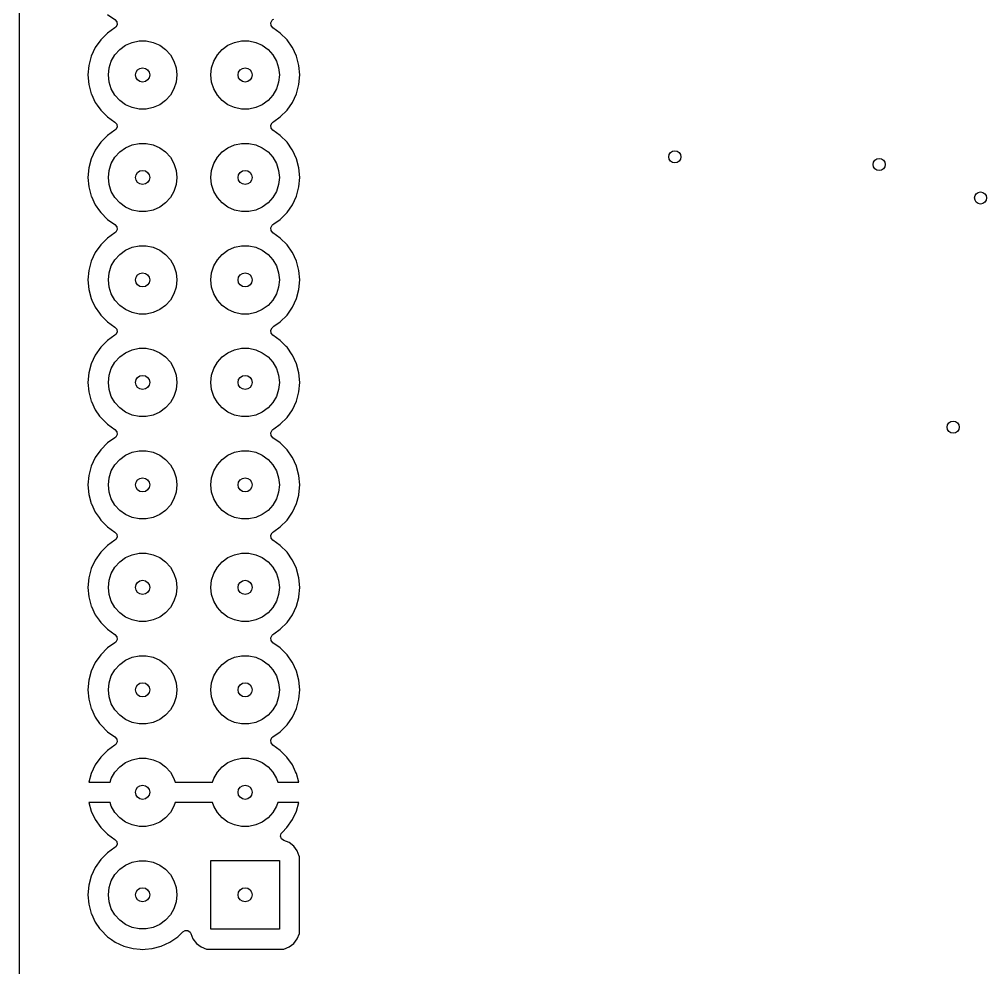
# Model space of a CAD drawing. Extents: x 0.03 to 1.97, y 0.03 to 3.58.
# Drawn here: x 0.03 to 0.974, y 0.879 to 1.804 of the extents above; entities that cross this region are included whole.
import ezdxf

# ---------------------------------------------------------------- set-up
doc = ezdxf.new("R2010")
doc.units = 0
doc.header["$MEASUREMENT"] = 0
doc.layers.add('BLACK', color=7, linetype='CONTINUOUS')

msp = doc.modelspace()

# ---------------------------------------------------------------- linework, layer by layer
at = {"layer": 'BLACK', "linetype": 'CONTINUOUS'}
for p, q in [((0.0297, 0.65), (0.0297, 2.45)), ((0.11569, 1.80911), (0.123, 1.804)), ((0.123, 1.804), (0.12472, 1.80185)), ((0.275, 1.80089), (0.27624, 1.80334)), ((0.27624, 1.80334), (0.277, 1.804)), ((0.277, 1.804), (0.27788, 1.80461)), ((0.123, 1.796), (0.11569, 1.79089)), ((0.12376, 1.79666), (0.123, 1.796)), ((0.125, 1.79911), (0.12376, 1.79666)), ((0.12472, 1.80185), (0.125, 1.79911)), ((0.27528, 1.79815), (0.275, 1.80089)), ((0.277, 1.796), (0.27528, 1.79815)), ((0.28431, 1.79089), (0.277, 1.796)), ((0.10911, 1.78431), (0.10378, 1.77669)), ((0.11569, 1.79089), (0.10911, 1.78431)), ((0.29089, 1.78431), (0.28431, 1.79089)), ((0.28431, 1.79089), (0.28431, 1.79089)), ((0.296, 1.777), (0.29089, 1.78431)), ((0.10378, 1.77669), (0.09985, 1.76825)), ((0.10378, 1.77669), (0.10378, 1.77669)), ((0.12293, 1.76967), (0.12761, 1.77487)), ((0.12761, 1.77487), (0.13327, 1.77898)), ((0.13327, 1.77898), (0.13966, 1.78183)), ((0.13966, 1.78183), (0.1465, 1.78328)), ((0.1465, 1.78328), (0.1535, 1.78328)), ((0.1535, 1.78328), (0.16034, 1.78183)), ((0.16034, 1.78183), (0.16673, 1.77898)), ((0.16673, 1.77898), (0.17239, 1.77487)), ((0.17239, 1.77487), (0.17707, 1.76967)), ((0.22293, 1.76967), (0.22761, 1.77487)), ((0.22761, 1.77487), (0.23327, 1.77898)), ((0.23327, 1.77898), (0.23966, 1.78183)), ((0.23966, 1.78183), (0.2465, 1.78328)), ((0.2465, 1.78328), (0.2535, 1.78328)), ((0.2535, 1.78328), (0.26034, 1.78183)), ((0.26034, 1.78183), (0.26673, 1.77898)), ((0.26673, 1.77898), (0.27239, 1.77487)), ((0.27239, 1.77487), (0.27707, 1.76967)), ((0.29622, 1.77669), (0.296, 1.777)), ((0.30015, 1.76825), (0.29622, 1.77669)), ((0.09985, 1.76825), (0.09744, 1.75927)), ((0.09985, 1.76825), (0.09985, 1.76825)), ((0.11943, 1.76361), (0.12293, 1.76967)), ((0.17707, 1.76967), (0.18057, 1.76361)), ((0.21943, 1.76361), (0.22293, 1.76967)), ((0.27707, 1.76967), (0.28057, 1.76361)), ((0.30256, 1.75927), (0.30015, 1.76825)), ((0.09744, 1.75927), (0.09663, 1.75)), ((0.09744, 1.75927), (0.09744, 1.75927)), ((0.11654, 1.75), (0.11727, 1.75696)), ((0.11727, 1.75696), (0.11943, 1.76361)), ((0.18057, 1.76361), (0.18273, 1.75696)), ((0.18273, 1.75696), (0.18346, 1.75)), ((0.21654, 1.75), (0.21727, 1.75696)), ((0.21727, 1.75696), (0.21943, 1.76361)), ((0.28057, 1.76361), (0.28273, 1.75696)), ((0.28273, 1.75696), (0.28346, 1.75)), ((0.30337, 1.75), (0.30256, 1.75927)), ((0.09663, 1.75), (0.09663, 1.75)), ((0.09663, 1.75), (0.09744, 1.74073)), ((0.11727, 1.74304), (0.11654, 1.75)), ((0.18346, 1.75), (0.18273, 1.74304)), ((0.21727, 1.74304), (0.21654, 1.75)), ((0.28346, 1.75), (0.28273, 1.74304)), ((0.30256, 1.74073), (0.30337, 1.75)), ((0.09744, 1.74073), (0.09744, 1.74073)), ((0.09744, 1.74073), (0.09985, 1.73175)), ((0.11943, 1.73639), (0.11727, 1.74304)), ((0.18273, 1.74304), (0.18057, 1.73639)), ((0.21943, 1.73639), (0.21727, 1.74304)), ((0.28273, 1.74304), (0.28057, 1.73639)), ((0.30015, 1.73175), (0.30256, 1.74073)), ((0.09985, 1.73175), (0.09985, 1.73175)), ((0.09985, 1.73175), (0.09985, 1.73175)), ((0.09985, 1.73175), (0.1, 1.73142)), ((0.1, 1.73142), (0.10378, 1.72331)), ((0.12293, 1.73033), (0.11943, 1.73639)), ((0.12761, 1.72513), (0.12293, 1.73033)), ((0.17707, 1.73033), (0.17239, 1.72513)), ((0.18057, 1.73639), (0.17707, 1.73033)), ((0.22293, 1.73033), (0.21943, 1.73639)), ((0.22761, 1.72513), (0.22293, 1.73033)), ((0.27707, 1.73033), (0.27239, 1.72513)), ((0.28057, 1.73639), (0.27707, 1.73033)), ((0.29622, 1.72331), (0.30015, 1.73175)), ((0.10378, 1.72331), (0.10378, 1.72331)), ((0.10378, 1.72331), (0.10569, 1.72058)), ((0.10569, 1.72058), (0.10911, 1.71569)), ((0.13327, 1.72102), (0.12761, 1.72513)), ((0.13966, 1.71817), (0.13327, 1.72102)), ((0.1465, 1.71672), (0.13966, 1.71817)), ((0.16034, 1.71817), (0.1535, 1.71672)), ((0.16673, 1.72102), (0.16034, 1.71817)), ((0.17239, 1.72513), (0.16673, 1.72102)), ((0.23327, 1.72102), (0.22761, 1.72513)), ((0.23966, 1.71817), (0.23327, 1.72102)), ((0.2465, 1.71672), (0.23966, 1.71817)), ((0.26034, 1.71817), (0.2535, 1.71672)), ((0.26673, 1.72102), (0.26034, 1.71817)), ((0.27239, 1.72513), (0.26673, 1.72102)), ((0.29089, 1.71569), (0.29622, 1.72331)), ((0.10911, 1.71569), (0.10911, 1.71569)), ((0.10911, 1.71569), (0.11569, 1.70911)), ((0.11569, 1.70911), (0.11569, 1.70911)), ((0.11569, 1.70911), (0.123, 1.704)), ((0.1535, 1.71672), (0.1465, 1.71672)), ((0.2535, 1.71672), (0.2465, 1.71672)), ((0.27788, 1.70461), (0.28431, 1.70911)), ((0.28431, 1.70911), (0.29089, 1.71569)), ((0.123, 1.704), (0.12472, 1.70185)), ((0.125, 1.69911), (0.12376, 1.69666)), ((0.12472, 1.70185), (0.125, 1.69911)), ((0.275, 1.70089), (0.27624, 1.70334)), ((0.27528, 1.69815), (0.275, 1.70089)), ((0.27624, 1.70334), (0.277, 1.704)), ((0.277, 1.704), (0.27788, 1.70461)), ((0.11569, 1.69089), (0.10911, 1.68431)), ((0.123, 1.696), (0.11569, 1.69089)), ((0.12376, 1.69666), (0.123, 1.696)), ((0.277, 1.696), (0.27528, 1.69815)), ((0.28431, 1.69089), (0.277, 1.696)), ((0.29089, 1.68431), (0.28431, 1.69089)), ((0.28431, 1.69089), (0.28431, 1.69089)), ((0.10911, 1.68431), (0.10378, 1.67669)), ((0.13327, 1.67898), (0.13966, 1.68183)), ((0.13966, 1.68183), (0.1465, 1.68328)), ((0.1465, 1.68328), (0.1535, 1.68328)), ((0.1535, 1.68328), (0.16034, 1.68183)), ((0.16034, 1.68183), (0.16673, 1.67898)), ((0.23327, 1.67898), (0.23966, 1.68183)), ((0.23966, 1.68183), (0.2465, 1.68328)), ((0.2465, 1.68328), (0.2535, 1.68328)), ((0.2535, 1.68328), (0.26034, 1.68183)), ((0.26034, 1.68183), (0.26673, 1.67898)), ((0.296, 1.677), (0.29089, 1.68431)), ((0.10378, 1.67669), (0.09985, 1.66825)), ((0.10378, 1.67669), (0.10378, 1.67669)), ((0.12293, 1.66967), (0.12761, 1.67487)), ((0.12761, 1.67487), (0.13327, 1.67898)), ((0.16673, 1.67898), (0.17239, 1.67487)), ((0.17239, 1.67487), (0.17707, 1.66967)), ((0.22293, 1.66967), (0.22761, 1.67487)), ((0.22761, 1.67487), (0.23327, 1.67898)), ((0.26673, 1.67898), (0.27239, 1.67487)), ((0.27239, 1.67487), (0.27707, 1.66967)), ((0.29622, 1.67669), (0.296, 1.677)), ((0.30015, 1.66825), (0.29622, 1.67669)), ((0.09985, 1.66825), (0.09744, 1.65927)), ((0.09985, 1.66825), (0.09985, 1.66825)), ((0.11727, 1.65696), (0.11943, 1.66361)), ((0.11943, 1.66361), (0.12293, 1.66967)), ((0.17707, 1.66967), (0.18057, 1.66361)), ((0.18057, 1.66361), (0.18273, 1.65696)), ((0.21727, 1.65696), (0.21943, 1.66361)), ((0.21943, 1.66361), (0.22293, 1.66967)), ((0.27707, 1.66967), (0.28057, 1.66361)), ((0.28057, 1.66361), (0.28273, 1.65696)), ((0.30256, 1.65927), (0.30015, 1.66825)), ((0.09744, 1.65927), (0.09663, 1.65)), ((0.09744, 1.65927), (0.09744, 1.65927)), ((0.11654, 1.65), (0.11727, 1.65696)), ((0.18273, 1.65696), (0.18346, 1.65)), ((0.21654, 1.65), (0.21727, 1.65696)), ((0.28273, 1.65696), (0.28346, 1.65)), ((0.30337, 1.65), (0.30256, 1.65927)), ((0.09663, 1.65), (0.09663, 1.65)), ((0.09663, 1.65), (0.09744, 1.64073)), ((0.11727, 1.64304), (0.11654, 1.65)), ((0.11943, 1.63639), (0.11727, 1.64304)), ((0.18273, 1.64304), (0.18057, 1.63639)), ((0.18346, 1.65), (0.18273, 1.64304)), ((0.21727, 1.64304), (0.21654, 1.65)), ((0.21943, 1.63639), (0.21727, 1.64304)), ((0.28273, 1.64304), (0.28057, 1.63639)), ((0.28346, 1.65), (0.28273, 1.64304)), ((0.30256, 1.64073), (0.30337, 1.65)), ((0.09744, 1.64073), (0.09744, 1.64073)), ((0.09744, 1.64073), (0.09985, 1.63175)), ((0.12293, 1.63033), (0.11943, 1.63639)), ((0.18057, 1.63639), (0.17707, 1.63033)), ((0.22293, 1.63033), (0.21943, 1.63639)), ((0.28057, 1.63639), (0.27707, 1.63033)), ((0.30015, 1.63175), (0.30256, 1.64073)), ((0.09985, 1.63175), (0.09985, 1.63175)), ((0.09985, 1.63175), (0.09985, 1.63175)), ((0.09985, 1.63175), (0.1, 1.63142)), ((0.1, 1.63142), (0.10378, 1.62331)), ((0.12761, 1.62513), (0.12293, 1.63033)), ((0.13327, 1.62102), (0.12761, 1.62513)), ((0.17239, 1.62513), (0.16673, 1.62102)), ((0.17707, 1.63033), (0.17239, 1.62513)), ((0.22761, 1.62513), (0.22293, 1.63033)), ((0.23327, 1.62102), (0.22761, 1.62513)), ((0.27239, 1.62513), (0.26673, 1.62102)), ((0.27707, 1.63033), (0.27239, 1.62513)), ((0.29622, 1.62331), (0.30015, 1.63175)), ((0.10378, 1.62331), (0.10378, 1.62331)), ((0.10378, 1.62331), (0.10783, 1.61753)), ((0.10783, 1.61753), (0.10911, 1.61569)), ((0.10911, 1.61569), (0.10911, 1.61569)), ((0.10911, 1.61569), (0.11569, 1.60911)), ((0.13966, 1.61817), (0.13327, 1.62102)), ((0.1465, 1.61672), (0.13966, 1.61817)), ((0.1535, 1.61672), (0.1465, 1.61672)), ((0.16034, 1.61817), (0.1535, 1.61672)), ((0.16673, 1.62102), (0.16034, 1.61817)), ((0.23966, 1.61817), (0.23327, 1.62102)), ((0.2465, 1.61672), (0.23966, 1.61817)), ((0.2535, 1.61672), (0.2465, 1.61672)), ((0.26034, 1.61817), (0.2535, 1.61672)), ((0.26673, 1.62102), (0.26034, 1.61817)), ((0.28431, 1.60911), (0.29089, 1.61569)), ((0.29089, 1.61569), (0.29622, 1.62331)), ((0.11569, 1.60911), (0.11569, 1.60911)), ((0.11569, 1.60911), (0.123, 1.604)), ((0.277, 1.604), (0.27788, 1.60461)), ((0.27788, 1.60461), (0.28431, 1.60911)), ((0.123, 1.596), (0.11569, 1.59089)), ((0.123, 1.604), (0.12472, 1.60185)), ((0.12376, 1.59666), (0.123, 1.596)), ((0.125, 1.59911), (0.12376, 1.59666)), ((0.12472, 1.60185), (0.125, 1.59911)), ((0.275, 1.60089), (0.27624, 1.60334)), ((0.27528, 1.59815), (0.275, 1.60089)), ((0.277, 1.596), (0.27528, 1.59815)), ((0.27624, 1.60334), (0.277, 1.604)), ((0.28431, 1.59089), (0.277, 1.596)), ((0.11569, 1.59089), (0.10911, 1.58431)), ((0.29089, 1.58431), (0.28431, 1.59089)), ((0.28431, 1.59089), (0.28431, 1.59089)), ((0.10378, 1.57669), (0.09985, 1.56825)), ((0.10911, 1.58431), (0.10378, 1.57669)), ((0.10378, 1.57669), (0.10378, 1.57669)), ((0.12761, 1.57487), (0.13327, 1.57898)), ((0.13327, 1.57898), (0.13966, 1.58183)), ((0.13966, 1.58183), (0.1465, 1.58328)), ((0.1465, 1.58328), (0.1535, 1.58328)), ((0.1535, 1.58328), (0.16034, 1.58183)), ((0.16034, 1.58183), (0.16673, 1.57898)), ((0.16673, 1.57898), (0.17239, 1.57487)), ((0.22761, 1.57487), (0.23327, 1.57898)), ((0.23327, 1.57898), (0.23966, 1.58183)), ((0.23966, 1.58183), (0.2465, 1.58328)), ((0.2465, 1.58328), (0.2535, 1.58328)), ((0.2535, 1.58328), (0.26034, 1.58183)), ((0.26034, 1.58183), (0.26673, 1.57898)), ((0.26673, 1.57898), (0.27239, 1.57487)), ((0.296, 1.577), (0.29089, 1.58431)), ((0.29622, 1.57669), (0.296, 1.577)), ((0.30015, 1.56825), (0.29622, 1.57669)), ((0.09985, 1.56825), (0.09744, 1.55927)), ((0.09985, 1.56825), (0.09985, 1.56825)), ((0.11943, 1.56361), (0.12293, 1.56967)), ((0.12293, 1.56967), (0.12761, 1.57487)), ((0.17239, 1.57487), (0.17707, 1.56967)), ((0.17707, 1.56967), (0.18057, 1.56361)), ((0.21943, 1.56361), (0.22293, 1.56967)), ((0.22293, 1.56967), (0.22761, 1.57487)), ((0.27239, 1.57487), (0.27707, 1.56967)), ((0.27707, 1.56967), (0.28057, 1.56361)), ((0.30256, 1.55927), (0.30015, 1.56825)), ((0.09744, 1.55927), (0.09663, 1.55)), ((0.09744, 1.55927), (0.09744, 1.55927)), ((0.11727, 1.55696), (0.11943, 1.56361)), ((0.18057, 1.56361), (0.18273, 1.55696)), ((0.21727, 1.55696), (0.21943, 1.56361)), ((0.28057, 1.56361), (0.28273, 1.55696)), ((0.30337, 1.55), (0.30256, 1.55927)), ((0.09663, 1.55), (0.09663, 1.55)), ((0.09663, 1.55), (0.09744, 1.54073)), ((0.11654, 1.55), (0.11727, 1.55696)), ((0.11727, 1.54304), (0.11654, 1.55)), ((0.18273, 1.55696), (0.18346, 1.55)), ((0.18346, 1.55), (0.18273, 1.54304)), ((0.21654, 1.55), (0.21727, 1.55696)), ((0.21727, 1.54304), (0.21654, 1.55)), ((0.28273, 1.55696), (0.28346, 1.55)), ((0.28346, 1.55), (0.28273, 1.54304)), ((0.30256, 1.54073), (0.30337, 1.55)), ((0.09744, 1.54073), (0.09744, 1.54073)), ((0.09744, 1.54073), (0.09985, 1.53175)), ((0.11943, 1.53639), (0.11727, 1.54304)), ((0.18273, 1.54304), (0.18057, 1.53639)), ((0.21943, 1.53639), (0.21727, 1.54304)), ((0.28273, 1.54304), (0.28057, 1.53639)), ((0.30015, 1.53175), (0.30256, 1.54073)), ((0.09985, 1.53175), (0.09985, 1.53175)), ((0.09985, 1.53175), (0.09985, 1.53175)), ((0.09985, 1.53175), (0.10058, 1.53016)), ((0.10058, 1.53016), (0.10378, 1.52331)), ((0.12293, 1.53033), (0.11943, 1.53639)), ((0.12761, 1.52513), (0.12293, 1.53033)), ((0.17707, 1.53033), (0.17239, 1.52513)), ((0.18057, 1.53639), (0.17707, 1.53033)), ((0.22293, 1.53033), (0.21943, 1.53639)), ((0.22761, 1.52513), (0.22293, 1.53033)), ((0.27707, 1.53033), (0.27239, 1.52513)), ((0.28057, 1.53639), (0.27707, 1.53033)), ((0.29622, 1.52331), (0.30015, 1.53175)), ((0.10378, 1.52331), (0.10378, 1.52331)), ((0.10378, 1.52331), (0.10789, 1.51744)), ((0.13327, 1.52102), (0.12761, 1.52513)), ((0.13966, 1.51817), (0.13327, 1.52102)), ((0.16673, 1.52102), (0.16034, 1.51817)), ((0.17239, 1.52513), (0.16673, 1.52102)), ((0.23327, 1.52102), (0.22761, 1.52513)), ((0.23966, 1.51817), (0.23327, 1.52102)), ((0.26673, 1.52102), (0.26034, 1.51817)), ((0.27239, 1.52513), (0.26673, 1.52102)), ((0.29089, 1.51569), (0.29622, 1.52331)), ((0.10789, 1.51744), (0.10911, 1.51569)), ((0.10911, 1.51569), (0.10911, 1.51569)), ((0.10911, 1.51569), (0.11569, 1.50911)), ((0.1465, 1.51672), (0.13966, 1.51817)), ((0.1535, 1.51672), (0.1465, 1.51672)), ((0.16034, 1.51817), (0.1535, 1.51672)), ((0.2465, 1.51672), (0.23966, 1.51817)), ((0.2535, 1.51672), (0.2465, 1.51672)), ((0.26034, 1.51817), (0.2535, 1.51672)), ((0.28431, 1.50911), (0.29089, 1.51569)), ((0.11569, 1.50911), (0.11569, 1.50911)), ((0.11569, 1.50911), (0.123, 1.504)), ((0.123, 1.504), (0.12472, 1.50185)), ((0.12472, 1.50185), (0.125, 1.49911)), ((0.275, 1.50089), (0.27624, 1.50334)), ((0.27528, 1.49815), (0.275, 1.50089)), ((0.27624, 1.50334), (0.277, 1.504)), ((0.277, 1.504), (0.27811, 1.50477)), ((0.27811, 1.50477), (0.28431, 1.50911)), ((0.123, 1.496), (0.11569, 1.49089)), ((0.12376, 1.49666), (0.123, 1.496)), ((0.125, 1.49911), (0.12376, 1.49666)), ((0.277, 1.496), (0.27528, 1.49815)), ((0.28431, 1.49089), (0.277, 1.496)), ((0.10911, 1.48431), (0.10378, 1.47669)), ((0.11569, 1.49089), (0.10911, 1.48431)), ((0.13966, 1.48183), (0.1465, 1.48328)), ((0.1465, 1.48328), (0.1535, 1.48328)), ((0.1535, 1.48328), (0.16034, 1.48183)), ((0.23966, 1.48183), (0.2465, 1.48328)), ((0.2465, 1.48328), (0.2535, 1.48328)), ((0.2535, 1.48328), (0.26034, 1.48183)), ((0.29019, 1.485), (0.28431, 1.49089)), ((0.28431, 1.49089), (0.28431, 1.49089)), ((0.29089, 1.48431), (0.29019, 1.485)), ((0.296, 1.477), (0.29089, 1.48431)), ((0.10378, 1.47669), (0.09985, 1.46825)), ((0.10378, 1.47669), (0.10378, 1.47669)), ((0.12293, 1.46967), (0.12761, 1.47487)), ((0.12761, 1.47487), (0.13327, 1.47898)), ((0.13327, 1.47898), (0.13966, 1.48183)), ((0.16034, 1.48183), (0.16673, 1.47898)), ((0.16673, 1.47898), (0.17239, 1.47487)), ((0.17239, 1.47487), (0.17707, 1.46967)), ((0.22293, 1.46967), (0.22761, 1.47487)), ((0.22761, 1.47487), (0.23327, 1.47898)), ((0.23327, 1.47898), (0.23966, 1.48183)), ((0.26034, 1.48183), (0.26673, 1.47898)), ((0.26673, 1.47898), (0.27239, 1.47487)), ((0.27239, 1.47487), (0.27707, 1.46967)), ((0.29622, 1.47669), (0.296, 1.477)), ((0.30015, 1.46825), (0.29622, 1.47669)), ((0.09985, 1.46825), (0.09744, 1.45927)), ((0.09985, 1.46825), (0.09985, 1.46825)), ((0.11727, 1.45696), (0.11943, 1.46361)), ((0.11943, 1.46361), (0.12293, 1.46967)), ((0.17707, 1.46967), (0.18057, 1.46361)), ((0.18057, 1.46361), (0.18273, 1.45696)), ((0.21727, 1.45696), (0.21943, 1.46361)), ((0.21943, 1.46361), (0.22293, 1.46967)), ((0.27707, 1.46967), (0.28057, 1.46361)), ((0.28057, 1.46361), (0.28273, 1.45696)), ((0.30256, 1.45927), (0.30015, 1.46825)), ((0.09744, 1.45927), (0.09663, 1.45)), ((0.09744, 1.45927), (0.09744, 1.45927)), ((0.11654, 1.45), (0.11727, 1.45696)), ((0.18273, 1.45696), (0.18346, 1.45)), ((0.21654, 1.45), (0.21727, 1.45696)), ((0.28273, 1.45696), (0.28346, 1.45)), ((0.30337, 1.45), (0.30256, 1.45927)), ((0.09663, 1.45), (0.09663, 1.45)), ((0.09663, 1.45), (0.09744, 1.44073)), ((0.11727, 1.44304), (0.11654, 1.45)), ((0.18346, 1.45), (0.18273, 1.44304)), ((0.21727, 1.44304), (0.21654, 1.45)), ((0.28346, 1.45), (0.28273, 1.44304)), ((0.30256, 1.44073), (0.30337, 1.45)), ((0.09744, 1.44073), (0.09744, 1.44073)), ((0.09744, 1.44073), (0.09985, 1.43175)), ((0.11943, 1.43639), (0.11727, 1.44304)), ((0.12293, 1.43033), (0.11943, 1.43639)), ((0.18057, 1.43639), (0.17707, 1.43033)), ((0.18273, 1.44304), (0.18057, 1.43639)), ((0.21943, 1.43639), (0.21727, 1.44304)), ((0.22293, 1.43033), (0.21943, 1.43639)), ((0.28057, 1.43639), (0.27707, 1.43033)), ((0.28273, 1.44304), (0.28057, 1.43639)), ((0.30015, 1.43175), (0.30256, 1.44073)), ((0.09985, 1.43175), (0.09985, 1.43175)), ((0.09985, 1.43175), (0.09985, 1.43175)), ((0.09985, 1.43175), (0.1, 1.43142)), ((0.1, 1.43142), (0.10378, 1.42331)), ((0.12761, 1.42513), (0.12293, 1.43033)), ((0.17707, 1.43033), (0.17239, 1.42513)), ((0.22761, 1.42513), (0.22293, 1.43033)), ((0.27707, 1.43033), (0.27239, 1.42513)), ((0.29622, 1.42331), (0.30015, 1.43175)), ((0.10378, 1.42331), (0.10378, 1.42331)), ((0.10378, 1.42331), (0.10804, 1.41722)), ((0.10804, 1.41722), (0.10911, 1.41569)), ((0.13327, 1.42102), (0.12761, 1.42513)), ((0.13966, 1.41817), (0.13327, 1.42102)), ((0.1465, 1.41672), (0.13966, 1.41817)), ((0.1535, 1.41672), (0.1465, 1.41672)), ((0.16034, 1.41817), (0.1535, 1.41672)), ((0.16673, 1.42102), (0.16034, 1.41817)), ((0.17239, 1.42513), (0.16673, 1.42102)), ((0.23327, 1.42102), (0.22761, 1.42513)), ((0.23966, 1.41817), (0.23327, 1.42102)), ((0.2465, 1.41672), (0.23966, 1.41817)), ((0.2535, 1.41672), (0.2465, 1.41672)), ((0.26034, 1.41817), (0.2535, 1.41672)), ((0.26673, 1.42102), (0.26034, 1.41817)), ((0.27239, 1.42513), (0.26673, 1.42102)), ((0.29089, 1.41569), (0.29622, 1.42331)), ((0.10911, 1.41569), (0.10911, 1.41569)), ((0.10911, 1.41569), (0.11569, 1.40911)), ((0.11569, 1.40911), (0.11569, 1.40911)), ((0.11569, 1.40911), (0.123, 1.404)), ((0.27788, 1.40461), (0.28431, 1.40911)), ((0.28431, 1.40911), (0.29089, 1.41569)), ((0.123, 1.404), (0.12472, 1.40185)), ((0.125, 1.39911), (0.12376, 1.39666)), ((0.12472, 1.40185), (0.125, 1.39911)), ((0.275, 1.40089), (0.27624, 1.40334)), ((0.27528, 1.39815), (0.275, 1.40089)), ((0.277, 1.396), (0.27528, 1.39815)), ((0.27624, 1.40334), (0.277, 1.404)), ((0.277, 1.404), (0.27788, 1.40461)), ((0.11569, 1.39089), (0.10911, 1.38431)), ((0.123, 1.396), (0.11569, 1.39089)), ((0.12376, 1.39666), (0.123, 1.396)), ((0.28431, 1.39089), (0.277, 1.396)), ((0.29089, 1.38431), (0.28431, 1.39089)), ((0.28431, 1.39089), (0.28431, 1.39089)), ((0.10911, 1.38431), (0.10378, 1.37669)), ((0.12761, 1.37487), (0.13327, 1.37898)), ((0.13327, 1.37898), (0.13966, 1.38183)), ((0.13966, 1.38183), (0.1465, 1.38328)), ((0.1465, 1.38328), (0.1535, 1.38328)), ((0.1535, 1.38328), (0.16034, 1.38183)), ((0.16034, 1.38183), (0.16673, 1.37898)), ((0.16673, 1.37898), (0.17239, 1.37487)), ((0.22761, 1.37487), (0.23327, 1.37898)), ((0.23327, 1.37898), (0.23966, 1.38183)), ((0.23966, 1.38183), (0.2465, 1.38328)), ((0.2465, 1.38328), (0.2535, 1.38328)), ((0.2535, 1.38328), (0.26034, 1.38183)), ((0.26034, 1.38183), (0.26673, 1.37898)), ((0.26673, 1.37898), (0.27239, 1.37487)), ((0.296, 1.377), (0.29089, 1.38431)), ((0.10378, 1.37669), (0.09985, 1.36825)), ((0.10378, 1.37669), (0.10378, 1.37669)), ((0.11943, 1.36361), (0.12293, 1.36967)), ((0.12293, 1.36967), (0.12761, 1.37487)), ((0.17239, 1.37487), (0.17707, 1.36967)), ((0.17707, 1.36967), (0.18057, 1.36361)), ((0.21943, 1.36361), (0.22293, 1.36967)), ((0.22293, 1.36967), (0.22761, 1.37487)), ((0.27239, 1.37487), (0.27707, 1.36967)), ((0.27707, 1.36967), (0.28057, 1.36361)), ((0.29622, 1.37669), (0.296, 1.377)), ((0.30015, 1.36825), (0.29622, 1.37669)), ((0.09744, 1.35927), (0.09663, 1.35)), ((0.09985, 1.36825), (0.09744, 1.35927)), ((0.09744, 1.35927), (0.09744, 1.35927)), ((0.09985, 1.36825), (0.09985, 1.36825)), ((0.11727, 1.35696), (0.11943, 1.36361)), ((0.18057, 1.36361), (0.18273, 1.35696)), ((0.21727, 1.35696), (0.21943, 1.36361)), ((0.28057, 1.36361), (0.28273, 1.35696)), ((0.30023, 1.36799), (0.30015, 1.36825)), ((0.30015, 1.36825), (0.30015, 1.36825)), ((0.30015, 1.36825), (0.30015, 1.36825)), ((0.30256, 1.35927), (0.30023, 1.36799)), ((0.30337, 1.35), (0.30256, 1.35927)), ((0.09663, 1.35), (0.09663, 1.35)), ((0.09663, 1.35), (0.09744, 1.34073)), ((0.11654, 1.35), (0.11727, 1.35696)), ((0.11727, 1.34304), (0.11654, 1.35)), ((0.18273, 1.35696), (0.18346, 1.35)), ((0.18346, 1.35), (0.18273, 1.34304)), ((0.21654, 1.35), (0.21727, 1.35696)), ((0.21727, 1.34304), (0.21654, 1.35)), ((0.28273, 1.35696), (0.28346, 1.35)), ((0.28346, 1.35), (0.28273, 1.34304)), ((0.30256, 1.34073), (0.30337, 1.35)), ((0.09744, 1.34073), (0.09744, 1.34073)), ((0.09744, 1.34073), (0.09985, 1.33175)), ((0.11943, 1.33639), (0.11727, 1.34304)), ((0.18273, 1.34304), (0.18057, 1.33639)), ((0.21943, 1.33639), (0.21727, 1.34304)), ((0.28273, 1.34304), (0.28057, 1.33639)), ((0.30237, 1.34), (0.30256, 1.34073)), ((0.09985, 1.33175), (0.09985, 1.33175)), ((0.09985, 1.33175), (0.09985, 1.33175)), ((0.09985, 1.33175), (0.1, 1.33142)), ((0.1, 1.33142), (0.10378, 1.32331)), ((0.12293, 1.33033), (0.11943, 1.33639)), ((0.18057, 1.33639), (0.17707, 1.33033)), ((0.22293, 1.33033), (0.21943, 1.33639)), ((0.28057, 1.33639), (0.27707, 1.33033)), ((0.29622, 1.32331), (0.30015, 1.33175)), ((0.30015, 1.33175), (0.30237, 1.34)), ((0.10378, 1.32331), (0.10378, 1.32331)), ((0.10378, 1.32331), (0.10749, 1.31801)), ((0.12761, 1.32513), (0.12293, 1.33033)), ((0.13327, 1.32102), (0.12761, 1.32513)), ((0.17239, 1.32513), (0.16673, 1.32102)), ((0.17707, 1.33033), (0.17239, 1.32513)), ((0.22761, 1.32513), (0.22293, 1.33033)), ((0.23327, 1.32102), (0.22761, 1.32513)), ((0.27239, 1.32513), (0.26673, 1.32102)), ((0.27707, 1.33033), (0.27239, 1.32513)), ((0.29089, 1.31569), (0.29622, 1.32331)), ((0.10749, 1.31801), (0.10911, 1.31569)), ((0.10911, 1.31569), (0.10911, 1.31569)), ((0.10911, 1.31569), (0.11569, 1.30911)), ((0.13966, 1.31817), (0.13327, 1.32102)), ((0.1465, 1.31672), (0.13966, 1.31817)), ((0.1535, 1.31672), (0.1465, 1.31672)), ((0.16034, 1.31817), (0.1535, 1.31672)), ((0.16673, 1.32102), (0.16034, 1.31817)), ((0.23966, 1.31817), (0.23327, 1.32102)), ((0.2465, 1.31672), (0.23966, 1.31817)), ((0.2535, 1.31672), (0.2465, 1.31672)), ((0.26034, 1.31817), (0.2535, 1.31672)), ((0.26673, 1.32102), (0.26034, 1.31817)), ((0.28431, 1.30911), (0.29089, 1.31569)), ((0.11569, 1.30911), (0.11569, 1.30911)), ((0.11569, 1.30911), (0.123, 1.304)), ((0.123, 1.304), (0.12472, 1.30185)), ((0.275, 1.30089), (0.27624, 1.30334)), ((0.27624, 1.30334), (0.277, 1.304)), ((0.277, 1.304), (0.27788, 1.30461)), ((0.27788, 1.30461), (0.28431, 1.30911)), ((0.123, 1.296), (0.11569, 1.29089)), ((0.12376, 1.29666), (0.123, 1.296)), ((0.125, 1.29911), (0.12376, 1.29666)), ((0.12472, 1.30185), (0.125, 1.29911)), ((0.27528, 1.29815), (0.275, 1.30089)), ((0.277, 1.296), (0.27528, 1.29815)), ((0.28431, 1.29089), (0.277, 1.296)), ((0.10911, 1.28431), (0.10378, 1.27669)), ((0.11569, 1.29089), (0.10911, 1.28431)), ((0.29089, 1.28431), (0.28431, 1.29089)), ((0.28431, 1.29089), (0.28431, 1.29089)), ((0.296, 1.277), (0.29089, 1.28431)), ((0.10378, 1.27669), (0.09985, 1.26825)), ((0.10378, 1.27669), (0.10378, 1.27669)), ((0.12293, 1.26967), (0.12761, 1.27487)), ((0.12761, 1.27487), (0.13327, 1.27898)), ((0.13327, 1.27898), (0.13966, 1.28183)), ((0.13966, 1.28183), (0.1465, 1.28328)), ((0.1465, 1.28328), (0.1535, 1.28328)), ((0.1535, 1.28328), (0.16034, 1.28183)), ((0.16034, 1.28183), (0.16673, 1.27898)), ((0.16673, 1.27898), (0.17239, 1.27487)), ((0.17239, 1.27487), (0.17707, 1.26967)), ((0.22293, 1.26967), (0.22761, 1.27487)), ((0.22761, 1.27487), (0.23327, 1.27898)), ((0.23327, 1.27898), (0.23966, 1.28183)), ((0.23966, 1.28183), (0.2465, 1.28328)), ((0.2465, 1.28328), (0.2535, 1.28328)), ((0.2535, 1.28328), (0.26034, 1.28183)), ((0.26034, 1.28183), (0.26673, 1.27898)), ((0.26673, 1.27898), (0.27239, 1.27487)), ((0.27239, 1.27487), (0.27707, 1.26967)), ((0.29622, 1.27669), (0.296, 1.277)), ((0.30015, 1.26825), (0.29622, 1.27669)), ((0.09985, 1.26825), (0.09744, 1.25927)), ((0.09985, 1.26825), (0.09985, 1.26825)), ((0.11943, 1.26361), (0.12293, 1.26967)), ((0.17707, 1.26967), (0.18057, 1.26361)), ((0.21943, 1.26361), (0.22293, 1.26967)), ((0.27707, 1.26967), (0.28057, 1.26361)), ((0.30023, 1.26799), (0.30015, 1.26825)), ((0.30015, 1.26825), (0.30015, 1.26825)), ((0.30015, 1.26825), (0.30015, 1.26825)), ((0.30256, 1.25927), (0.30023, 1.26799)), ((0.09744, 1.25927), (0.09663, 1.25)), ((0.09744, 1.25927), (0.09744, 1.25927)), ((0.11654, 1.25), (0.11727, 1.25696)), ((0.11727, 1.25696), (0.11943, 1.26361)), ((0.18057, 1.26361), (0.18273, 1.25696)), ((0.18273, 1.25696), (0.18346, 1.25)), ((0.21654, 1.25), (0.21727, 1.25696)), ((0.21727, 1.25696), (0.21943, 1.26361)), ((0.28057, 1.26361), (0.28273, 1.25696)), ((0.28273, 1.25696), (0.28346, 1.25)), ((0.30337, 1.25), (0.30256, 1.25927)), ((0.09663, 1.25), (0.09663, 1.25)), ((0.09663, 1.25), (0.09744, 1.24073)), ((0.11727, 1.24304), (0.11654, 1.25)), ((0.18346, 1.25), (0.18273, 1.24304)), ((0.21727, 1.24304), (0.21654, 1.25)), ((0.28346, 1.25), (0.28273, 1.24304)), ((0.30256, 1.24073), (0.30337, 1.25)), ((0.09744, 1.24073), (0.09744, 1.24073)), ((0.09744, 1.24073), (0.09985, 1.23175)), ((0.11943, 1.23639), (0.11727, 1.24304)), ((0.18273, 1.24304), (0.18057, 1.23639)), ((0.21943, 1.23639), (0.21727, 1.24304)), ((0.28273, 1.24304), (0.28057, 1.23639)), ((0.30015, 1.23175), (0.30237, 1.24)), ((0.30237, 1.24), (0.30256, 1.24073)), ((0.09985, 1.23175), (0.09985, 1.23175)), ((0.09985, 1.23175), (0.09985, 1.23175)), ((0.09985, 1.23175), (0.1, 1.23142)), ((0.1, 1.23142), (0.10378, 1.22331)), ((0.12293, 1.23033), (0.11943, 1.23639)), ((0.12761, 1.22513), (0.12293, 1.23033)), ((0.17707, 1.23033), (0.17239, 1.22513)), ((0.18057, 1.23639), (0.17707, 1.23033)), ((0.22293, 1.23033), (0.21943, 1.23639)), ((0.22761, 1.22513), (0.22293, 1.23033)), ((0.27707, 1.23033), (0.27239, 1.22513)), ((0.28057, 1.23639), (0.27707, 1.23033)), ((0.29622, 1.22331), (0.30015, 1.23175)), ((0.10378, 1.22331), (0.10378, 1.22331)), ((0.10378, 1.22331), (0.10749, 1.21801)), ((0.10749, 1.21801), (0.10911, 1.21569)), ((0.13327, 1.22102), (0.12761, 1.22513)), ((0.13966, 1.21817), (0.13327, 1.22102)), ((0.1465, 1.21672), (0.13966, 1.21817)), ((0.16034, 1.21817), (0.1535, 1.21672)), ((0.16673, 1.22102), (0.16034, 1.21817)), ((0.17239, 1.22513), (0.16673, 1.22102)), ((0.23327, 1.22102), (0.22761, 1.22513)), ((0.23966, 1.21817), (0.23327, 1.22102)), ((0.2465, 1.21672), (0.23966, 1.21817)), ((0.26034, 1.21817), (0.2535, 1.21672)), ((0.26673, 1.22102), (0.26034, 1.21817)), ((0.27239, 1.22513), (0.26673, 1.22102)), ((0.29089, 1.21569), (0.29622, 1.22331)), ((0.10911, 1.21569), (0.10911, 1.21569)), ((0.10911, 1.21569), (0.11569, 1.20911)), ((0.11569, 1.20911), (0.11569, 1.20911)), ((0.11569, 1.20911), (0.123, 1.204)), ((0.1535, 1.21672), (0.1465, 1.21672)), ((0.2535, 1.21672), (0.2465, 1.21672)), ((0.27788, 1.20461), (0.28431, 1.20911)), ((0.28431, 1.20911), (0.29089, 1.21569)), ((0.123, 1.204), (0.12472, 1.20185)), ((0.125, 1.19911), (0.12376, 1.19666)), ((0.12472, 1.20185), (0.125, 1.19911)), ((0.275, 1.20089), (0.27624, 1.20334)), ((0.27528, 1.19815), (0.275, 1.20089)), ((0.27624, 1.20334), (0.277, 1.204)), ((0.277, 1.204), (0.27788, 1.20461)), ((0.11569, 1.19089), (0.10911, 1.18431)), ((0.123, 1.196), (0.11569, 1.19089)), ((0.12376, 1.19666), (0.123, 1.196)), ((0.277, 1.196), (0.27528, 1.19815)), ((0.28431, 1.19089), (0.277, 1.196)), ((0.29089, 1.18431), (0.28431, 1.19089)), ((0.28431, 1.19089), (0.28431, 1.19089)), ((0.10911, 1.18431), (0.10378, 1.17669)), ((0.13327, 1.17898), (0.13966, 1.18183)), ((0.13966, 1.18183), (0.1465, 1.18328)), ((0.1465, 1.18328), (0.1535, 1.18328)), ((0.1535, 1.18328), (0.16034, 1.18183)), ((0.16034, 1.18183), (0.16673, 1.17898)), ((0.23327, 1.17898), (0.23966, 1.18183)), ((0.23966, 1.18183), (0.2465, 1.18328)), ((0.2465, 1.18328), (0.2535, 1.18328)), ((0.2535, 1.18328), (0.26034, 1.18183)), ((0.26034, 1.18183), (0.26673, 1.17898)), ((0.296, 1.177), (0.29089, 1.18431)), ((0.10378, 1.17669), (0.09985, 1.16825)), ((0.10378, 1.17669), (0.10378, 1.17669)), ((0.12293, 1.16967), (0.12761, 1.17487)), ((0.12761, 1.17487), (0.13327, 1.17898)), ((0.16673, 1.17898), (0.17239, 1.17487)), ((0.17239, 1.17487), (0.17707, 1.16967)), ((0.22293, 1.16967), (0.22761, 1.17487)), ((0.22761, 1.17487), (0.23327, 1.17898)), ((0.26673, 1.17898), (0.27239, 1.17487)), ((0.27239, 1.17487), (0.27707, 1.16967)), ((0.29622, 1.17669), (0.296, 1.177)), ((0.30015, 1.16825), (0.29622, 1.17669)), ((0.09985, 1.16825), (0.09744, 1.15927)), ((0.09985, 1.16825), (0.09985, 1.16825)), ((0.11727, 1.15696), (0.11943, 1.16361)), ((0.11943, 1.16361), (0.12293, 1.16967)), ((0.17707, 1.16967), (0.18057, 1.16361)), ((0.18057, 1.16361), (0.18273, 1.15696)), ((0.21727, 1.15696), (0.21943, 1.16361)), ((0.21943, 1.16361), (0.22293, 1.16967)), ((0.27707, 1.16967), (0.28057, 1.16361)), ((0.28057, 1.16361), (0.28273, 1.15696)), ((0.30256, 1.15927), (0.30015, 1.16825)), ((0.09744, 1.15927), (0.09663, 1.15)), ((0.09744, 1.15927), (0.09744, 1.15927)), ((0.11654, 1.15), (0.11727, 1.15696)), ((0.18273, 1.15696), (0.18346, 1.15)), ((0.21654, 1.15), (0.21727, 1.15696)), ((0.28273, 1.15696), (0.28346, 1.15)), ((0.30337, 1.15), (0.30256, 1.15927)), ((0.09663, 1.15), (0.09663, 1.15)), ((0.09663, 1.15), (0.09744, 1.14073)), ((0.11727, 1.14304), (0.11654, 1.15)), ((0.11943, 1.13639), (0.11727, 1.14304)), ((0.18273, 1.14304), (0.18057, 1.13639)), ((0.18346, 1.15), (0.18273, 1.14304)), ((0.21727, 1.14304), (0.21654, 1.15)), ((0.21943, 1.13639), (0.21727, 1.14304)), ((0.28273, 1.14304), (0.28057, 1.13639)), ((0.28346, 1.15), (0.28273, 1.14304)), ((0.30256, 1.14073), (0.30337, 1.15)), ((0.09744, 1.14073), (0.09744, 1.14073)), ((0.09744, 1.14073), (0.09985, 1.13175)), ((0.12293, 1.13033), (0.11943, 1.13639)), ((0.18057, 1.13639), (0.17707, 1.13033)), ((0.22293, 1.13033), (0.21943, 1.13639)), ((0.28057, 1.13639), (0.27707, 1.13033)), ((0.30015, 1.13175), (0.30256, 1.14073)), ((0.09985, 1.13175), (0.09985, 1.13175)), ((0.09985, 1.13175), (0.09985, 1.13175)), ((0.09985, 1.13175), (0.1, 1.13142)), ((0.1, 1.13142), (0.10378, 1.12331)), ((0.10378, 1.12331), (0.10378, 1.12331)), ((0.10378, 1.12331), (0.10804, 1.11722)), ((0.12761, 1.12513), (0.12293, 1.13033)), ((0.13327, 1.12102), (0.12761, 1.12513)), ((0.17239, 1.12513), (0.16673, 1.12102)), ((0.17707, 1.13033), (0.17239, 1.12513)), ((0.22761, 1.12513), (0.22293, 1.13033)), ((0.23327, 1.12102), (0.22761, 1.12513)), ((0.27239, 1.12513), (0.26673, 1.12102)), ((0.27707, 1.13033), (0.27239, 1.12513)), ((0.29089, 1.11569), (0.29622, 1.12331)), ((0.29622, 1.12331), (0.30015, 1.13175)), ((0.10804, 1.11722), (0.10911, 1.11569)), ((0.10911, 1.11569), (0.10911, 1.11569)), ((0.10911, 1.11569), (0.11569, 1.10911)), ((0.13966, 1.11817), (0.13327, 1.12102)), ((0.1465, 1.11672), (0.13966, 1.11817)), ((0.1535, 1.11672), (0.1465, 1.11672)), ((0.16034, 1.11817), (0.1535, 1.11672)), ((0.16673, 1.12102), (0.16034, 1.11817)), ((0.23966, 1.11817), (0.23327, 1.12102)), ((0.2465, 1.11672), (0.23966, 1.11817)), ((0.2535, 1.11672), (0.2465, 1.11672)), ((0.26034, 1.11817), (0.2535, 1.11672)), ((0.26673, 1.12102), (0.26034, 1.11817)), ((0.28431, 1.10911), (0.29089, 1.11569)), ((0.11569, 1.10911), (0.11569, 1.10911)), ((0.11569, 1.10911), (0.12302, 1.10399)), ((0.27698, 1.10399), (0.28431, 1.10911)), ((0.12302, 1.09599), (0.11571, 1.09087)), ((0.12302, 1.10399), (0.12473, 1.10184)), ((0.12378, 1.09665), (0.12302, 1.09599)), ((0.12502, 1.0991), (0.12378, 1.09665)), ((0.12473, 1.10184), (0.12502, 1.0991)), ((0.27498, 1.10087), (0.27622, 1.10333)), ((0.27527, 1.09814), (0.27498, 1.10087)), ((0.27698, 1.09599), (0.27527, 1.09814)), ((0.27622, 1.10333), (0.27698, 1.10399)), ((0.28429, 1.09087), (0.27698, 1.09599)), ((0.11571, 1.09087), (0.10913, 1.08429)), ((0.11571, 1.09087), (0.11571, 1.09087)), ((0.29087, 1.08429), (0.28429, 1.09087)), ((0.1038, 1.07668), (0.09986, 1.06825)), ((0.10913, 1.08429), (0.1038, 1.07668)), ((0.1038, 1.07668), (0.1038, 1.07668)), ((0.10913, 1.08429), (0.10913, 1.08429)), ((0.12761, 1.07487), (0.13327, 1.07898)), ((0.13327, 1.07898), (0.13966, 1.08183)), ((0.13966, 1.08183), (0.1465, 1.08328)), ((0.1465, 1.08328), (0.1535, 1.08328)), ((0.1535, 1.08328), (0.16034, 1.08183)), ((0.16034, 1.08183), (0.16673, 1.07898)), ((0.16673, 1.07898), (0.17239, 1.07487)), ((0.22761, 1.07487), (0.23327, 1.07898)), ((0.23327, 1.07898), (0.23966, 1.08183)), ((0.23966, 1.08183), (0.2465, 1.08328)), ((0.2465, 1.08328), (0.2535, 1.08328)), ((0.2535, 1.08328), (0.26034, 1.08183)), ((0.26034, 1.08183), (0.26673, 1.07898)), ((0.26673, 1.07898), (0.27239, 1.07487)), ((0.2962, 1.07668), (0.29087, 1.08429)), ((0.29087, 1.08429), (0.29087, 1.08429)), ((0.29932, 1.07), (0.2962, 1.07668)), ((0.2962, 1.07668), (0.2962, 1.07668)), ((0.09986, 1.06825), (0.09761, 1.05984)), ((0.09986, 1.06825), (0.09986, 1.06825)), ((0.11943, 1.06361), (0.12293, 1.06967)), ((0.12293, 1.06967), (0.12761, 1.07487)), ((0.17239, 1.07487), (0.17707, 1.06967)), ((0.17707, 1.06967), (0.18057, 1.06361)), ((0.21943, 1.06361), (0.22293, 1.06967)), ((0.22293, 1.06967), (0.22761, 1.07487)), ((0.27239, 1.07487), (0.27707, 1.06967)), ((0.27707, 1.06967), (0.28057, 1.06361)), ((0.30013, 1.06825), (0.29932, 1.07)), ((0.30014, 1.06825), (0.30013, 1.06825)), ((0.30239, 1.05984), (0.30014, 1.06825)), ((0.09761, 1.05984), (0.09761, 1.05984)), ((0.09761, 1.05984), (0.1182, 1.05984)), ((0.1182, 1.05984), (0.11943, 1.06361)), ((0.18057, 1.06361), (0.1818, 1.05984)), ((0.1818, 1.05984), (0.2182, 1.05984)), ((0.2182, 1.05984), (0.21943, 1.06361)), ((0.28057, 1.06361), (0.2818, 1.05984)), ((0.2818, 1.05984), (0.30239, 1.05984)), ((0.30239, 1.05984), (0.30239, 1.05984)), ((0.1182, 1.04016), (0.09761, 1.04016)), ((0.09761, 1.04016), (0.09986, 1.03175)), ((0.11943, 1.03639), (0.1182, 1.04016)), ((0.1818, 1.04016), (0.18057, 1.03639)), ((0.2182, 1.04016), (0.1818, 1.04016)), ((0.21943, 1.03639), (0.2182, 1.04016)), ((0.2818, 1.04016), (0.28057, 1.03639)), ((0.30239, 1.04016), (0.2818, 1.04016)), ((0.30014, 1.03175), (0.30239, 1.04016)), ((0.09986, 1.03175), (0.09986, 1.03175)), ((0.09986, 1.03175), (0.1038, 1.02332)), ((0.12293, 1.03033), (0.11943, 1.03639)), ((0.12761, 1.02513), (0.12293, 1.03033)), ((0.17707, 1.03033), (0.17239, 1.02513)), ((0.18057, 1.03639), (0.17707, 1.03033)), ((0.22293, 1.03033), (0.21943, 1.03639)), ((0.22761, 1.02513), (0.22293, 1.03033)), ((0.27707, 1.03033), (0.27239, 1.02513)), ((0.28057, 1.03639), (0.27707, 1.03033)), ((0.2962, 1.02332), (0.30013, 1.03175)), ((0.30013, 1.03175), (0.30014, 1.03175)), ((0.1038, 1.02332), (0.10913, 1.01571)), ((0.13327, 1.02102), (0.12761, 1.02513)), ((0.13966, 1.01817), (0.13327, 1.02102)), ((0.16673, 1.02102), (0.16034, 1.01817)), ((0.17239, 1.02513), (0.16673, 1.02102)), ((0.23327, 1.02102), (0.22761, 1.02513)), ((0.23966, 1.01817), (0.23327, 1.02102)), ((0.26673, 1.02102), (0.26034, 1.01817)), ((0.27239, 1.02513), (0.26673, 1.02102)), ((0.29087, 1.01571), (0.2962, 1.02332)), ((0.10913, 1.01571), (0.11571, 1.00913)), ((0.1465, 1.01672), (0.13966, 1.01817)), ((0.1535, 1.01672), (0.1465, 1.01672)), ((0.16034, 1.01817), (0.1535, 1.01672)), ((0.2465, 1.01672), (0.23966, 1.01817)), ((0.2535, 1.01672), (0.2465, 1.01672)), ((0.26034, 1.01817), (0.2535, 1.01672)), ((0.28523, 1.00979), (0.28607, 1.0109)), ((0.28607, 1.0109), (0.29087, 1.01571)), ((0.11571, 1.00913), (0.12302, 1.00401)), ((0.12302, 1.00401), (0.12473, 1.00186)), ((0.12473, 1.00186), (0.12502, 0.99913)), ((0.28465, 1.0071), (0.28523, 1.00979)), ((0.28561, 1.00452), (0.28465, 1.0071)), ((0.28781, 1.00287), (0.28561, 1.00452)), ((0.29301, 1.00094), (0.28781, 1.00287)), ((0.29754, 0.99754), (0.29301, 1.00094)), ((0.29301, 1.00094), (0.29301, 1.00094)), ((0.12302, 0.99601), (0.11569, 0.99089)), ((0.12378, 0.99667), (0.12302, 0.99601)), ((0.12502, 0.99913), (0.12378, 0.99667)), ((0.30094, 0.99301), (0.29754, 0.99754)), ((0.29754, 0.99754), (0.29754, 0.99754)), ((0.30287, 0.98783), (0.30094, 0.99301)), ((0.30094, 0.99301), (0.30094, 0.99301)), ((0.10911, 0.98431), (0.10378, 0.97669)), ((0.11569, 0.99089), (0.10911, 0.98431)), ((0.13327, 0.97898), (0.13966, 0.98183)), ((0.13966, 0.98183), (0.1465, 0.98328)), ((0.1465, 0.98328), (0.1535, 0.98328)), ((0.1535, 0.98328), (0.16034, 0.98183)), ((0.16034, 0.98183), (0.16673, 0.97898)), ((0.21654, 0.91654), (0.21654, 0.98346)), ((0.21654, 0.98346), (0.28346, 0.98346)), ((0.28346, 0.98346), (0.28346, 0.91654)), ((0.30292, 0.9877), (0.30287, 0.98783)), ((0.30317, 0.98535), (0.30292, 0.9877)), ((0.30317, 0.91465), (0.30317, 0.98535)), ((0.10378, 0.97669), (0.09985, 0.96825)), ((0.10378, 0.97669), (0.10378, 0.97669)), ((0.12293, 0.96967), (0.12761, 0.97487)), ((0.12761, 0.97487), (0.13327, 0.97898)), ((0.16673, 0.97898), (0.17239, 0.97487)), ((0.17239, 0.97487), (0.17707, 0.96967)), ((0.09985, 0.96825), (0.09744, 0.95927)), ((0.09985, 0.96825), (0.09985, 0.96825)), ((0.11727, 0.95696), (0.11943, 0.96361)), ((0.11943, 0.96361), (0.12293, 0.96967)), ((0.17707, 0.96967), (0.18057, 0.96361)), ((0.18057, 0.96361), (0.18273, 0.95696)), ((0.09744, 0.95927), (0.09663, 0.95)), ((0.09744, 0.95927), (0.09744, 0.95927)), ((0.11654, 0.95), (0.11727, 0.95696)), ((0.18273, 0.95696), (0.18346, 0.95)), ((0.09663, 0.95), (0.09663, 0.95)), ((0.09663, 0.95), (0.09744, 0.94073)), ((0.11727, 0.94304), (0.11654, 0.95)), ((0.18346, 0.95), (0.18273, 0.94304)), ((0.09744, 0.94073), (0.09744, 0.94073)), ((0.09744, 0.94073), (0.09985, 0.93175)), ((0.11943, 0.93639), (0.11727, 0.94304)), ((0.12293, 0.93033), (0.11943, 0.93639)), ((0.18057, 0.93639), (0.17707, 0.93033)), ((0.18273, 0.94304), (0.18057, 0.93639)), ((0.09985, 0.93175), (0.09985, 0.93175)), ((0.09985, 0.93175), (0.09985, 0.93175)), ((0.09985, 0.93175), (0.1, 0.93142)), ((0.1, 0.93142), (0.10378, 0.92331)), ((0.12761, 0.92513), (0.12293, 0.93033)), ((0.13327, 0.92102), (0.12761, 0.92513)), ((0.17239, 0.92513), (0.16673, 0.92102)), ((0.17707, 0.93033), (0.17239, 0.92513)), ((0.10378, 0.92331), (0.10378, 0.92331)), ((0.10378, 0.92331), (0.10804, 0.91722)), ((0.10804, 0.91722), (0.10911, 0.91569)), ((0.10911, 0.91569), (0.11569, 0.90911)), ((0.13966, 0.91817), (0.13327, 0.92102)), ((0.1465, 0.91672), (0.13966, 0.91817)), ((0.1535, 0.91672), (0.1465, 0.91672)), ((0.16034, 0.91817), (0.1535, 0.91672)), ((0.16673, 0.92102), (0.16034, 0.91817)), ((0.28346, 0.91654), (0.21654, 0.91654)), ((0.11569, 0.90911), (0.1195, 0.90645)), ((0.1195, 0.90645), (0.12331, 0.90378)), ((0.17669, 0.90378), (0.18431, 0.90911)), ((0.18431, 0.90911), (0.18911, 0.91391)), ((0.18911, 0.91391), (0.19152, 0.91523)), ((0.19152, 0.91523), (0.19427, 0.91504)), ((0.19427, 0.91504), (0.19647, 0.91339)), ((0.19647, 0.91339), (0.19713, 0.91217)), ((0.19713, 0.91217), (0.19906, 0.90699)), ((0.19906, 0.90699), (0.19906, 0.90699)), ((0.19906, 0.90699), (0.20246, 0.90246)), ((0.29754, 0.90246), (0.30094, 0.90699)), ((0.30094, 0.90699), (0.30292, 0.9123)), ((0.30292, 0.9123), (0.30317, 0.91465)), ((0.12331, 0.90378), (0.12331, 0.90378)), ((0.12331, 0.90378), (0.12331, 0.90378)), ((0.12331, 0.90378), (0.13175, 0.89985)), ((0.13175, 0.89985), (0.14073, 0.89744)), ((0.14073, 0.89744), (0.14768, 0.89683)), ((0.14768, 0.89683), (0.15, 0.89663)), ((0.15, 0.89663), (0.15232, 0.89683)), ((0.15232, 0.89683), (0.15927, 0.89744)), ((0.15927, 0.89744), (0.16825, 0.89985)), ((0.16825, 0.89985), (0.17669, 0.90378)), ((0.20246, 0.90246), (0.20246, 0.90246)), ((0.20246, 0.90246), (0.20699, 0.89906)), ((0.20699, 0.89906), (0.20699, 0.89906)), ((0.20699, 0.89906), (0.2123, 0.89708)), ((0.2123, 0.89708), (0.2123, 0.89708)), ((0.2123, 0.89708), (0.21258, 0.89705)), ((0.21258, 0.89705), (0.21465, 0.89683)), ((0.21465, 0.89683), (0.28535, 0.89683)), ((0.28535, 0.89683), (0.2877, 0.89708)), ((0.2877, 0.89708), (0.29301, 0.89906)), ((0.29301, 0.89906), (0.29754, 0.90246)), ((0.15, 0.89663), (0.15, 0.89663)), ((0.15, 0.89663), (0.15, 0.89663))]:
    msp.add_line(p, q, dxfattribs=at)
at = {"layer": 'BLACK'}
for centre, radius in [((0.15, 1.75), 0.00689), ((0.25, 1.75), 0.00689), ((0.66929, 1.67008), 0.00591), ((0.86865, 1.66258), 0.00591), ((0.15, 1.65), 0.00689), ((0.25, 1.65), 0.00689), ((0.96768, 1.63), 0.00591), ((0.15, 1.55), 0.00689), ((0.25, 1.55), 0.00689), ((0.15, 1.45), 0.00689), ((0.25, 1.45), 0.00689), ((0.94094, 1.4063), 0.00591), ((0.15, 1.35), 0.00689), ((0.25, 1.35), 0.00689), ((0.15, 1.25), 0.00689), ((0.25, 1.25), 0.00689), ((0.15, 1.15), 0.00689), ((0.25, 1.15), 0.00689), ((0.15, 1.05), 0.00689), ((0.25, 1.05), 0.00689), ((0.15, 0.95), 0.00689), ((0.25, 0.95), 0.00689)]:
    msp.add_circle(centre, radius, dxfattribs=at)

doc.saveas('drawing.dxf')
